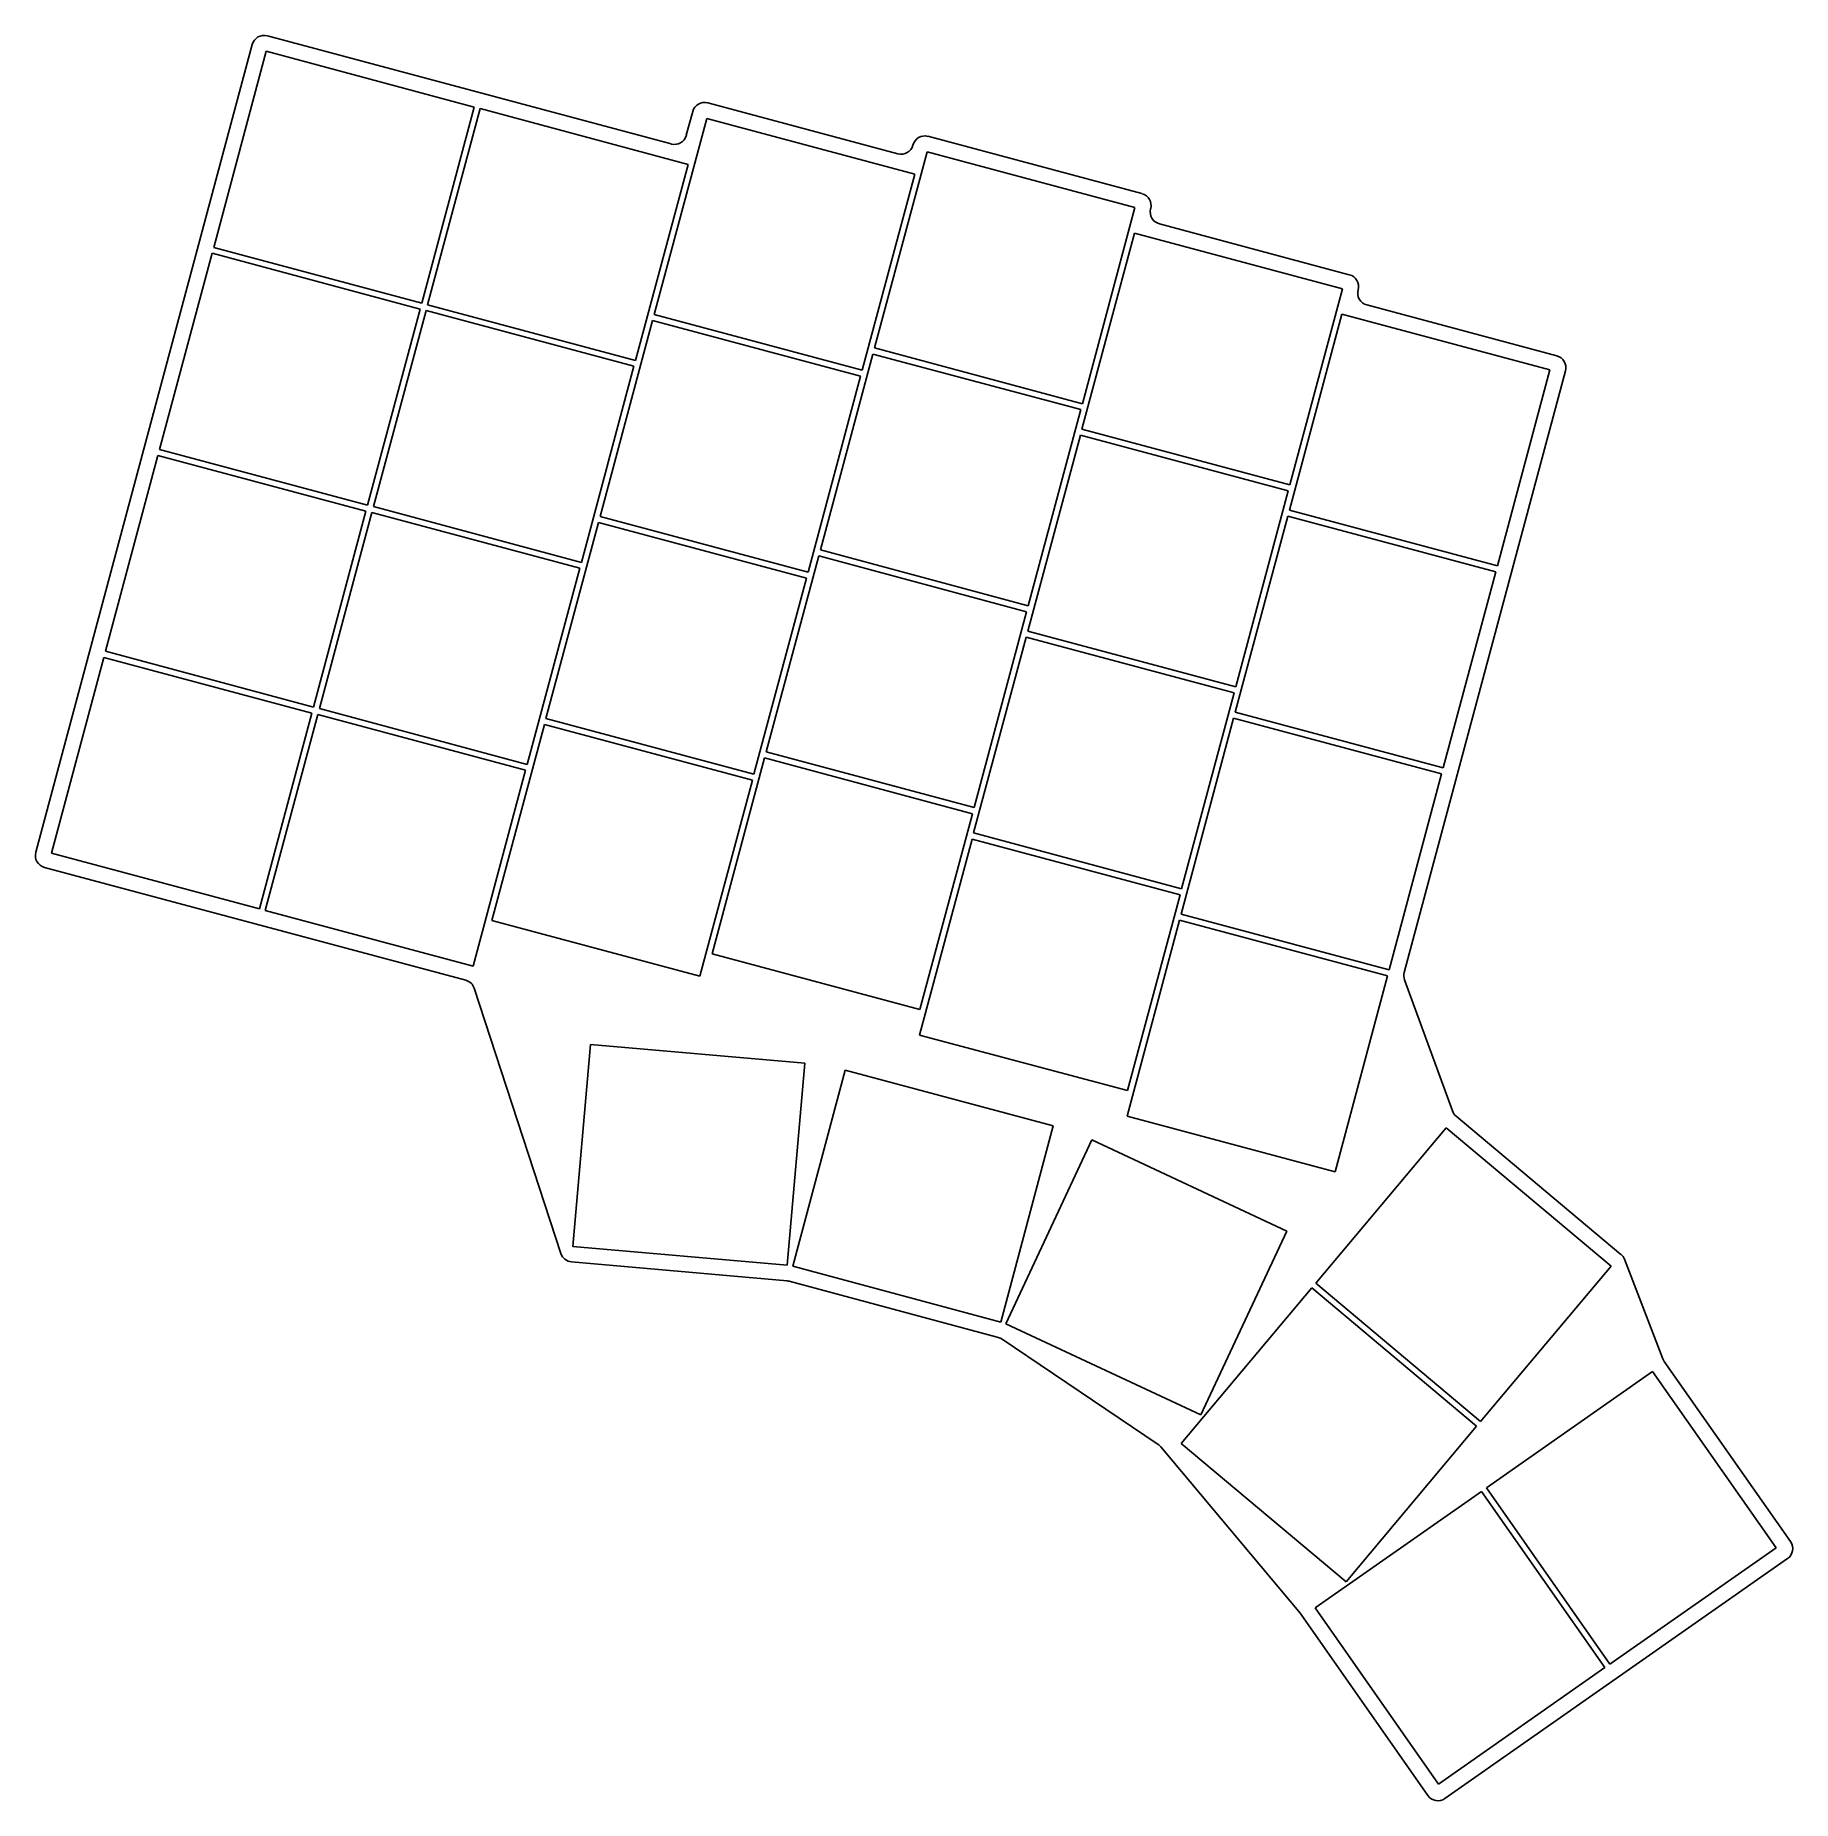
# Model space of a CAD drawing. Header units: millimetres. Extents: x -12 to 131, y -83 to 61.
import ezdxf

# ---------------------------------------------------------------- set-up
doc = ezdxf.new("R2010")
doc.units = ezdxf.units.MM

msp = doc.modelspace()

# ---------------------------------------------------------------- linework, layer by layer
for p, q in [((6.97, 60.77), (39.81, 51.97)), ((-11.86, -5.62), (5.74, 60.06)), ((6.88, 59.5), (2.61, 43.56)), ((23.79, 54.97), (6.88, 59.5)), ((19.52, 39.03), (23.79, 54.97)), ((24.27, 54.84), (20, 38.9)), ((41.17, 50.31), (24.27, 54.84)), ((41.03, 52.68), (41.55, 54.61)), ((42.77, 55.31), (58.23, 51.17)), ((42.69, 54.04), (38.42, 38.1)), ((59.6, 49.51), (42.69, 54.04)), ((59.45, 51.88), (59.45, 51.88)), ((60.68, 52.59), (78.07, 47.93)), ((36.9, 34.37), (41.17, 50.31)), ((60.6, 51.32), (56.33, 35.38)), ((77.5, 46.79), (60.6, 51.32)), ((55.32, 33.57), (59.6, 49.51)), ((73.23, 30.85), (77.5, 46.79)), ((78.78, 46.71), (78.78, 46.69)), ((77.47, 44.72), (73.19, 28.79)), ((94.37, 40.2), (77.47, 44.72)), ((79.49, 45.48), (94.93, 41.34)), ((2.48, 43.08), (-1.79, 27.14)), ((19.39, 38.55), (2.48, 43.08)), ((2.61, 43.56), (19.52, 39.03)), ((90.1, 24.26), (94.37, 40.2)), ((20, 38.9), (36.9, 34.37)), ((95.64, 40.11), (95.64, 40.11)), ((96.35, 38.89), (111.8, 34.75)), ((15.12, 22.61), (19.39, 38.55)), ((19.87, 38.42), (15.6, 22.48)), ((36.77, 33.89), (19.87, 38.42)), ((38.29, 37.62), (34.02, 21.68)), ((55.2, 33.09), (38.29, 37.62)), ((38.42, 38.1), (55.32, 33.57)), ((94.33, 38.13), (90.06, 22.2)), ((111.24, 33.6), (94.33, 38.13)), ((56.2, 34.89), (51.93, 18.96)), ((73.1, 30.37), (56.2, 34.89)), ((56.33, 35.38), (73.23, 30.85)), ((32.5, 17.95), (36.77, 33.89)), ((50.93, 17.15), (55.2, 33.09)), ((112.51, 33.52), (99.4, -15.39)), ((106.97, 17.67), (111.24, 33.6)), ((68.83, 14.43), (73.1, 30.37)), ((73.19, 28.79), (90.1, 24.26)), ((73.07, 28.3), (68.79, 12.37)), ((89.97, 23.77), (73.07, 28.3)), ((-1.92, 26.65), (-6.19, 10.72)), ((14.99, 22.12), (-1.92, 26.65)), ((-1.79, 27.14), (15.12, 22.61)), ((85.7, 7.84), (89.97, 23.77)), ((10.72, 6.19), (14.99, 22.12)), ((15.47, 22), (11.2, 6.06)), ((32.37, 17.47), (15.47, 22)), ((15.6, 22.48), (32.5, 17.95)), ((34.02, 21.68), (50.93, 17.15)), ((89.93, 21.71), (85.66, 5.78)), ((106.84, 17.18), (89.93, 21.71)), ((90.06, 22.2), (106.97, 17.67)), ((33.89, 21.2), (29.62, 5.26)), ((50.8, 16.67), (33.89, 21.2)), ((51.93, 18.96), (68.83, 14.43)), ((28.1, 1.53), (32.37, 17.47)), ((51.8, 18.47), (47.53, 2.54)), ((68.7, 13.94), (51.8, 18.47)), ((46.53, 0.73), (50.8, 16.67)), ((102.57, 1.25), (106.84, 17.18)), ((64.43, -1.99), (68.7, 13.94)), ((68.67, 11.88), (64.39, -4.05)), ((85.57, 7.35), (68.67, 11.88)), ((68.79, 12.37), (85.7, 7.84)), ((-6.32, 10.23), (-10.59, -5.7)), ((10.59, 5.7), (-6.32, 10.23)), ((-6.19, 10.72), (10.72, 6.19)), ((81.3, -8.58), (85.57, 7.35)), ((11.2, 6.06), (28.1, 1.53)), ((85.66, 5.78), (102.57, 1.25)), ((6.32, -10.23), (10.59, 5.7)), ((11.07, 5.57), (6.8, -10.36)), ((27.97, 1.05), (11.07, 5.57)), ((29.49, 4.78), (25.22, -11.16)), ((46.4, 0.25), (29.49, 4.78)), ((29.62, 5.26), (46.53, 0.73)), ((85.53, 5.29), (81.26, -10.65)), ((102.44, 0.76), (85.53, 5.29)), ((47.4, 2.05), (43.13, -13.88)), ((64.3, -2.48), (47.4, 2.05)), ((47.53, 2.54), (64.43, -1.99)), ((23.7, -14.89), (27.97, 1.05)), ((42.13, -15.69), (46.4, 0.25)), ((98.17, -15.17), (102.44, 0.76)), ((60.03, -18.41), (64.3, -2.48)), ((64.39, -4.05), (81.3, -8.58)), ((-10.59, -5.7), (6.32, -10.23)), ((64.27, -4.54), (59.99, -20.48)), ((81.17, -9.07), (64.27, -4.54)), ((23.1, -16.02), (-11.15, -6.85)), ((76.9, -25), (81.17, -9.07)), ((6.8, -10.36), (23.7, -14.89)), ((25.22, -11.16), (42.13, -15.69)), ((81.13, -11.13), (76.86, -27.07)), ((98.04, -15.66), (81.13, -11.13)), ((81.26, -10.65), (98.17, -15.17)), ((43.13, -13.88), (60.03, -18.41)), ((93.77, -31.6), (98.04, -15.66)), ((30.84, -38.24), (23.79, -16.68)), ((99.43, -15.99), (103.32, -26.65)), ((33.24, -21.24), (31.81, -37.68)), ((50.68, -22.77), (33.24, -21.24)), ((59.99, -20.48), (76.9, -25)), ((49.24, -39.2), (50.68, -22.77)), ((53.96, -23.34), (49.68, -39.28)), ((70.86, -27.87), (53.96, -23.34)), ((76.86, -27.07), (93.77, -31.6)), ((103.62, -27.07), (117.01, -38.31)), ((66.59, -43.81), (70.86, -27.87)), ((102.8, -28.02), (92.2, -40.66)), ((116.21, -39.27), (102.8, -28.02)), ((73.99, -29.01), (67.01, -43.97)), ((89.85, -36.41), (73.99, -29.01)), ((82.87, -51.36), (89.85, -36.41)), ((31.81, -37.68), (49.24, -39.2)), ((117.3, -38.71), (120.43, -46.79)), ((49.23, -40.47), (31.71, -38.92)), ((49.68, -39.28), (66.59, -43.81)), ((105.6, -51.91), (116.21, -39.27)), ((66.31, -45.03), (49.4, -40.5)), ((91.88, -41.04), (81.27, -53.68)), ((105.28, -52.29), (91.88, -41.04)), ((92.2, -40.66), (105.6, -51.91)), ((67.01, -43.97), (82.87, -51.36)), ((66.62, -45.16), (66.31, -45.03)), ((79.39, -53.76), (66.62, -45.16)), ((120.54, -47.01), (130.8, -61.65)), ((119.59, -47.83), (106.08, -57.29)), ((129.63, -62.16), (119.59, -47.83)), ((94.68, -64.93), (105.28, -52.29)), ((90.96, -67.52), (79.6, -53.95)), ((81.27, -53.68), (94.68, -64.93)), ((106.08, -57.29), (116.11, -71.63)), ((105.67, -57.58), (92.15, -67.04)), ((115.7, -71.91), (105.67, -57.58)), ((130.55, -63.04), (102.7, -82.55)), ((116.11, -71.63), (129.63, -62.16)), ((92.15, -67.04), (102.19, -81.38)), ((101.31, -82.3), (91.01, -67.59)), ((102.19, -81.38), (115.7, -71.91))]:
    msp.add_line(p, q)
for centre, start, end in [((6.71, 59.8), 75, 165), ((42.52, 54.35), 75, 165), ((40.07, 52.93), 255, 345), ((58.49, 52.14), 255, 345), ((60.42, 51.62), 75, 165), ((77.82, 46.96), 345.5729, 75), ((79.75, 46.44), 165.5729, 255), ((94.68, 40.37), 345, 75), ((96.61, 39.85), 165, 255), ((111.54, 33.78), 345, 75), ((-10.89, -5.88), 165, 255), ((100.37, -15.65), 165, 200.0593), ((22.84, -16.99), 18.1179, 75), ((104.26, -26.31), 200.0593, 230), ((31.79, -37.93), 198.1179, 264.9632), ((116.37, -39.07), 21.1776, 50), ((49.14, -41.46), 75, 84.9632), ((121.36, -46.43), 201.1776, 215), ((78.83, -54.59), 39.9065, 56.0557), ((129.98, -62.23), 305, 35), ((90.19, -68.16), 35, 39.9065), ((102.13, -81.73), 215, 305)]:
    msp.add_arc(centre, 1, start, end)

doc.saveas('drawing.dxf')
